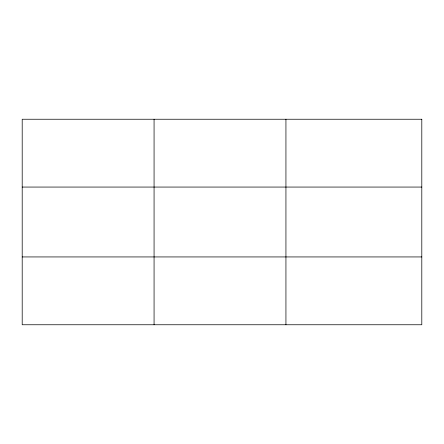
<?xml version="1.0" encoding="UTF-8"?>
<svg xmlns="http://www.w3.org/2000/svg" width="444" height="444" viewBox="0 0 444 444"><rect width="100%" height="100%" fill="white"/><g stroke="black" fill="none" stroke-linecap="round" stroke-linejoin="round"><path stroke-width="0.67" d="M154.068 119.242L154.068 324.758M285.936 119.242L285.936 324.758M22.2 187.063L421.8 187.063M22.2 256.937L421.8 256.937M421.8 119.242L421.8 324.758L22.2 324.758L22.2 119.242L421.8 119.242"/></g></svg>
